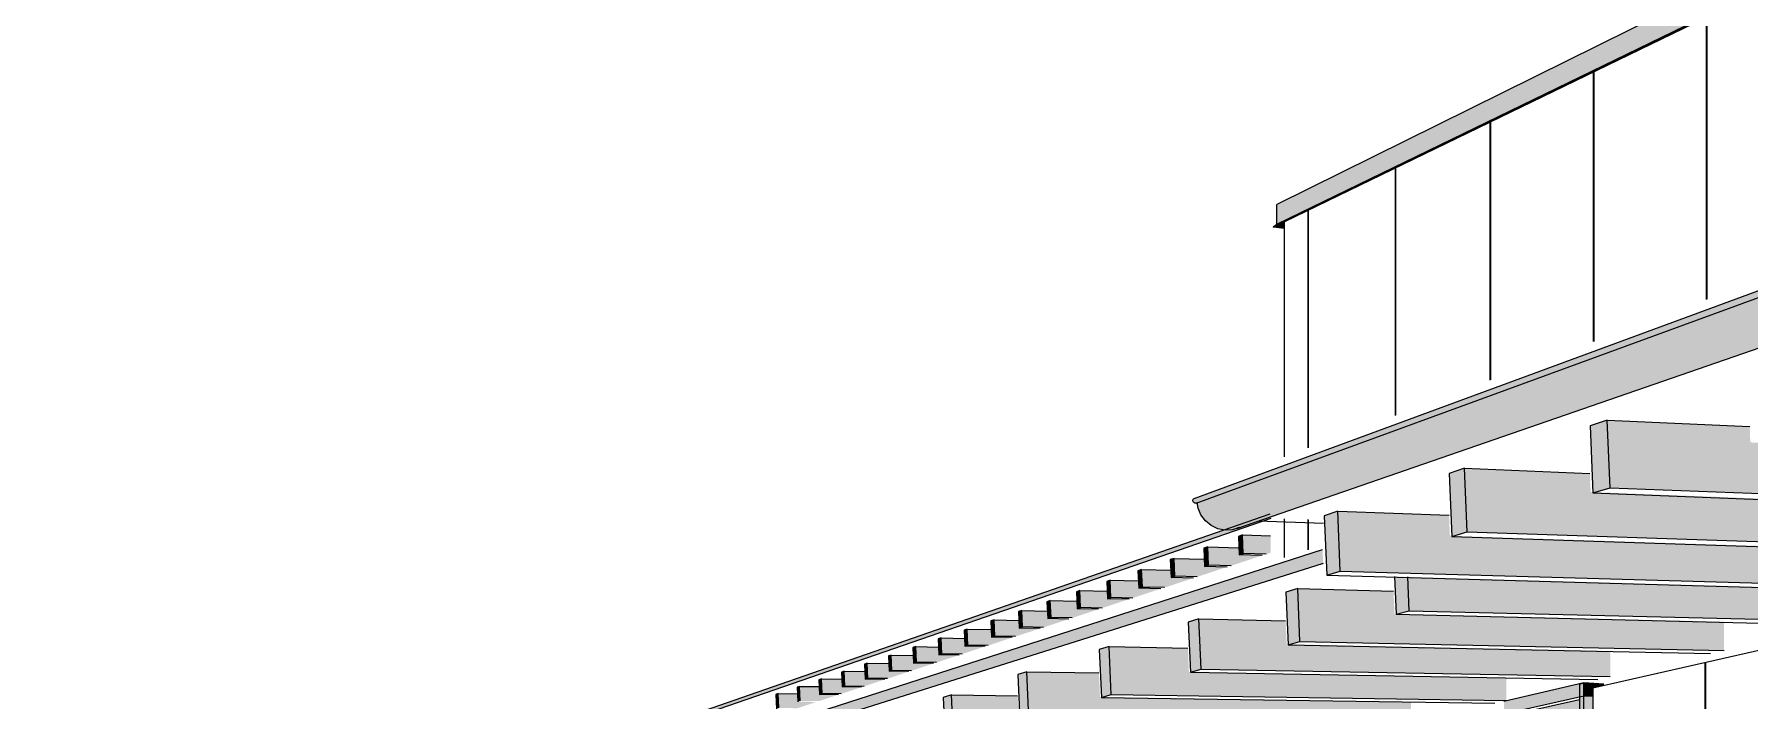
# Model space of a CAD drawing. Header units: inches. Extents: x -2804 to 58974, y -36095 to 66.
# Drawn here: x -2804.3285 to -2803.9569, y 60.1152 to 60.2596 of the extents above; entities that cross this region are included whole.
import ezdxf

# ---------------------------------------------------------------- set-up
doc = ezdxf.new("R2010")
doc.units = ezdxf.units.IN
doc.header["$MEASUREMENT"] = 0
for name, color, linetype, lineweight in [('A-GLAZ-CURT', 52, 'Continuous', 9), ('A-GLAZ-CWMG', 51, 'Continuous', 9), ('A-ROOF', 132, 'Continuous', 13), ('A-ROOF-OTLN', 132, 'Continuous', 9), ('A-WALL', 113, 'Continuous', 13), ('A-WALL-PATT', 111, 'Continuous', 13), ('L-SITE-WALL', 31, 'Continuous', 13), ('S-BEAM', 12, 'Continuous', 9)]:
    doc.layers.add(name, color=color, linetype=linetype, lineweight=lineweight)

# ---------------------------------------------------------------- blocks, each defined once
blk = doc.blocks.new('FP_26-Entrance - Xcel')
at = {"layer": 'A-WALL-PATT', "lineweight": 9}
for p, q in [((-2803.96621, 60.20214), (-2803.96621, 60.26334)), ((-2803.96608, 60.20219), (-2803.96608, 60.2634)), ((-2803.99072, 60.19301), (-2803.99072, 60.25144)), ((-2803.9906, 60.19305), (-2803.9906, 60.2515)), ((-2804.01311, 60.18467), (-2804.01311, 60.24058)), ((-2804.01299, 60.18471), (-2804.01299, 60.24063)), ((-2804.03364, 60.17701), (-2804.03364, 60.23061)), ((-2804.03354, 60.17705), (-2804.03354, 60.23066)), ((-2804.05254, 60.16997), (-2804.05254, 60.22144)), ((-2804.05244, 60.17001), (-2804.05244, 60.22148)), ((-2804.05254, 60.1479), (-2804.05254, 60.15442)), ((-2804.05244, 60.14793), (-2804.05244, 60.15441))]:
    blk.add_line(p, q, dxfattribs=at)
blk = doc.blocks.new('FP_27-Entrance - Xcel')
at = {"layer": 'A-WALL-PATT', "lineweight": 9}
for p, q in [((-2803.93969, 59.98357), (-2803.93969, 60.12955)), ((-2803.93955, 60.05734), (-2803.93955, 60.12958)), ((-2803.96654, 60.05462), (-2803.96654, 60.12344)), ((-2803.96641, 59.98434), (-2803.96641, 60.12347)), ((-2803.9119, 60.06012), (-2803.93955, 60.05734)), ((-2803.9119, 60.05972), (-2803.93955, 60.05696)), ((-2803.93955, 59.90979), (-2803.93955, 60.05696)), ((-2803.96654, 60.05462), (-2803.99085, 60.05217)), ((-2803.96654, 60.05425), (-2803.99085, 60.05182)), ((-2803.96654, 59.91407), (-2803.96654, 60.05425)), ((-2803.93969, 59.98357), (-2803.96641, 59.98434)), ((-2803.96641, 59.98397), (-2803.93969, 59.98319)), ((-2803.96641, 59.91368), (-2803.96641, 59.98397)), ((-2803.93969, 59.90943), (-2803.93969, 59.98319)), ((-2803.99085, 59.91792), (-2803.96654, 59.91407)), ((-2803.99085, 59.91757), (-2803.96654, 59.9137)), ((-2803.96654, 59.91261), (-2803.96654, 59.9137)), ((-2803.96641, 59.91259), (-2803.96641, 59.91368)), ((-2803.93969, 59.90828), (-2803.93969, 59.90943)), ((-2803.93955, 59.90979), (-2803.9119, 59.90541)), ((-2803.9119, 59.90501), (-2803.93955, 59.90941)), ((-2803.93955, 59.90826), (-2803.93955, 59.90941))]:
    blk.add_line(p, q, dxfattribs=at)

msp = doc.modelspace()

# ---------------------------------------------------------------- hatches: boundary and pattern name
at = {"layer": 'A-GLAZ-CURT', "transparency": 33554458}
msp.add_hatch(color=256, dxfattribs=at).paths.add_polyline_path([(-2804.00732, 60.05142), (-2803.99377, 60.05281), (-2803.99377, 60.11534), (-2804.00732, 60.11231), (-2804.00732, 60.05293)], flags=0)
at = {"layer": 'A-GLAZ-CWMG', "lineweight": 5}
for points in [[(-2804.01011, 60.11234), (-2803.99278, 60.11624), (-2803.99278, 60.11903), (-2804.01011, 60.11503), (-2804.01011, 60.11306)], [(-2803.99374, 60.05141), (-2803.99278, 60.05151), (-2803.99278, 60.11903), (-2803.99374, 60.1188), (-2803.99374, 60.0539)], [(-2803.99086, 60.05146), (-2803.99086, 60.1179), (-2803.98849, 60.11846), (-2803.98849, 60.11877), (-2803.99278, 60.11903), (-2803.99278, 60.05151)], [(-2803.99374, 60.0528), (-2803.99278, 60.0529), (-2803.99278, 60.11624), (-2803.99374, 60.11602), (-2803.99374, 60.0539)], [(-2803.99086, 60.05285), (-2803.99086, 60.11613), (-2803.99278, 60.11624), (-2803.99278, 60.0529)]]:
    msp.add_hatch(color=256, dxfattribs=at).paths.add_polyline_path(points, flags=0)
at = {"layer": 'A-GLAZ-CWMG'}
msp.add_hatch(color=256, dxfattribs=at).paths.add_polyline_path([(-2803.99086, 60.11613), (-2803.99086, 60.1179), (-2803.98849, 60.11846), (-2803.98849, 60.11877), (-2803.99278, 60.11903), (-2803.99278, 60.11624), (-2803.99161, 60.11617)], flags=0)
at = {"layer": 'A-ROOF', "lineweight": 5}
h = msp.add_hatch(color=256, dxfattribs=at)
h.paths.add_polyline_path([(-2804.23003, 60.09618), (-2804.06062, 60.15464), (-2804.06062, 60.15566), (-2804.06078, 60.15567), (-2804.23003, 60.09686)], flags=0)
h.paths.add_polyline_path([(-2803.39668, 60.38373), (-2803.13172, 60.47516), (-2803.13172, 60.47852), (-2803.40097, 60.38495)], flags=0)
msp.add_hatch(color=256, dxfattribs=at).paths.add_polyline_path([(-2804.32849, 60.05684), (-2804.04928, 60.14488), (-2804.04941, 60.14796), (-2804.32849, 60.05807)], flags=0)
at = {"layer": 'A-ROOF-OTLN', "lineweight": 5}
for points in [[(-2804.07691, 60.15799), (-2804.07678, 60.15802), (-2803.8086, 60.25615), (-2803.80879, 60.25618), (-2803.80898, 60.25625), (-2803.80915, 60.25638), (-2803.80929, 60.25654), (-2803.80939, 60.25674), (-2803.80945, 60.25695), (-2803.80946, 60.25717), (-2803.80942, 60.25737), (-2803.80934, 60.25755), (-2803.80921, 60.2577), (-2803.80906, 60.25779), (-2804.07735, 60.15892), (-2804.07749, 60.15872), (-2804.07751, 60.15846), (-2804.0774, 60.15821), (-2804.07718, 60.15804), (-2804.07705, 60.158)], [(-2804.0705, 60.15212), (-2804.06894, 60.1522), (-2804.06748, 60.15268), (-2803.79532, 60.24685), (-2803.79737, 60.24618), (-2803.79957, 60.24616), (-2803.80177, 60.24678), (-2803.80383, 60.24802), (-2803.8056, 60.24979), (-2803.807, 60.25206), (-2803.80782, 60.25439), (-2803.80813, 60.25691), (-2803.80908, 60.25653), (-2803.8088, 60.25636), (-2803.80853, 60.25635), (-2803.80836, 60.25641), (-2803.80828, 60.25626), (-2803.80869, 60.25609), (-2804.07652, 60.15811), (-2804.07636, 60.15693), (-2804.07575, 60.15546), (-2804.07479, 60.15416), (-2804.07353, 60.15313), (-2804.07207, 60.15243)]]:
    msp.add_hatch(color=256, dxfattribs=at).paths.add_polyline_path(points, flags=0)
at = {"layer": 'A-WALL', "lineweight": 5}
for points in [[(-2804.0593, 60.21846), (-2803.61993, 60.43201), (-2803.61993, 60.44041), (-2804.0593, 60.22271)], [(-2804.0601, 60.21783), (-2803.62089, 60.43106), (-2803.61993, 60.43201), (-2804.0593, 60.21846)], [(-2804.06003, 60.21778), (-2803.62081, 60.43093), (-2803.62089, 60.43106), (-2804.0601, 60.21783)], [(-2804.0577, 60.21827), (-2804.0577, 60.21894), (-2804.0588, 60.21839)], [(-2804.0577, 60.21753), (-2804.0577, 60.21827), (-2804.0588, 60.21839), (-2804.06003, 60.21778), (-2804.05823, 60.21759)]]:
    msp.add_hatch(color=256, dxfattribs=at).paths.add_polyline_path(points, flags=0)
at = {"layer": 'S-BEAM', "lineweight": 5}
for points in [[(-2803.99086, 60.16019), (-2803.98714, 60.16134), (-2803.98774, 60.17599), (-2803.99146, 60.17473), (-2803.99131, 60.17117)], [(-2803.83511, 60.15547), (-2803.83511, 60.16577), (-2803.95675, 60.17115), (-2803.95688, 60.17457), (-2803.98774, 60.17599), (-2803.98714, 60.16134), (-2803.83546, 60.15549)], [(-2804.02139, 60.15075), (-2804.01809, 60.15177), (-2804.01866, 60.16554), (-2804.02196, 60.16443), (-2804.02167, 60.15752)], [(-2803.8722, 60.14691), (-2803.8722, 60.15586), (-2803.99133, 60.16039), (-2803.9915, 60.16445), (-2804.01866, 60.16554), (-2804.01809, 60.15177), (-2803.87714, 60.14708)], [(-2804.04851, 60.14236), (-2804.04558, 60.14327), (-2804.04612, 60.15626), (-2804.04906, 60.15527), (-2804.04858, 60.14382)], [(-2803.90542, 60.13925), (-2803.90542, 60.1471), (-2804.02183, 60.15092), (-2804.02202, 60.15542), (-2804.04612, 60.15626), (-2804.04558, 60.14327), (-2803.91018, 60.13938)], [(-2804.06922, 60.14442), (-2804.06254, 60.14665), (-2804.06751, 60.1468), (-2804.06757, 60.14831), (-2804.07429, 60.14852), (-2804.07413, 60.14457)], [(-2804.06162, 60.14692), (-2804.06067, 60.14724), (-2804.06067, 60.1509), (-2804.06677, 60.15109), (-2804.0666, 60.14707)], [(-2804.07656, 60.14201), (-2804.07011, 60.14416), (-2804.07501, 60.1443), (-2804.07508, 60.14584), (-2804.08157, 60.14603), (-2804.08141, 60.14215), (-2804.07797, 60.14205)], [(-2804.09054, 60.13742), (-2804.0845, 60.13943), (-2804.08927, 60.13955), (-2804.08934, 60.14113), (-2804.09542, 60.1413), (-2804.09526, 60.13754)], [(-2804.08366, 60.13968), (-2804.07742, 60.14175), (-2804.08226, 60.14189), (-2804.08233, 60.14345), (-2804.08861, 60.14363), (-2804.08844, 60.1398)], [(-2804.03348, 60.1339), (-2804.03066, 60.13469), (-2804.03097, 60.14199), (-2804.03382, 60.14209), (-2804.03361, 60.13706)], [(-2803.93535, 60.13234), (-2803.93535, 60.13929), (-2804.03097, 60.14199), (-2804.03066, 60.13469), (-2803.93774, 60.1324)], [(-2804.10364, 60.13312), (-2804.09797, 60.135), (-2804.10263, 60.13511), (-2804.1027, 60.13672), (-2804.10839, 60.13686), (-2804.10824, 60.13322)], [(-2804.09719, 60.13523), (-2804.09134, 60.13718), (-2804.09606, 60.1373), (-2804.09613, 60.13889), (-2804.10201, 60.13904), (-2804.10185, 60.13535), (-2804.10092, 60.13532)], [(-2804.05686, 60.12731), (-2804.05431, 60.12803), (-2804.0548, 60.1395), (-2804.05734, 60.13872), (-2804.05698, 60.13023)], [(-2803.96244, 60.12608), (-2803.96244, 60.13228), (-2804.03383, 60.13401), (-2804.03404, 60.13895), (-2804.0548, 60.1395), (-2804.05431, 60.12803), (-2803.96502, 60.12614)], [(-2804.10988, 60.13106), (-2804.10439, 60.13289), (-2804.10899, 60.13299), (-2804.10906, 60.13462), (-2804.11458, 60.13475), (-2804.11443, 60.13116), (-2804.11242, 60.13112)], [(-2804.12182, 60.12714), (-2804.11665, 60.12886), (-2804.12114, 60.12895), (-2804.12121, 60.13059), (-2804.1264, 60.13071), (-2804.12625, 60.12723), (-2804.12391, 60.12718)], [(-2804.11594, 60.12907), (-2804.11062, 60.13084), (-2804.11516, 60.13094), (-2804.11523, 60.13257), (-2804.12058, 60.1327), (-2804.12043, 60.12917)], [(-2804.07804, 60.12134), (-2804.07573, 60.122), (-2804.0762, 60.13293), (-2804.07851, 60.13222), (-2804.07813, 60.12337)], [(-2803.9871, 60.1204), (-2803.9871, 60.12595), (-2804.05719, 60.12741), (-2804.05741, 60.13249), (-2804.0762, 60.13293), (-2804.07573, 60.122), (-2803.98911, 60.12043)], [(-2804.13306, 60.12345), (-2804.12819, 60.12507), (-2804.13256, 60.12515), (-2804.13264, 60.12681), (-2804.13753, 60.1269), (-2804.13738, 60.12353)], [(-2804.12752, 60.12527), (-2804.12251, 60.12693), (-2804.12694, 60.12702), (-2804.12701, 60.12867), (-2804.13205, 60.12878), (-2804.1319, 60.12535)], [(-2804.09733, 60.11591), (-2804.09522, 60.11651), (-2804.09567, 60.12694), (-2804.09778, 60.1263), (-2804.09736, 60.1165)], [(-2804.00962, 60.1152), (-2804.00962, 60.12021), (-2804.07836, 60.12143), (-2804.07858, 60.1266), (-2804.09567, 60.12694), (-2804.09522, 60.11651), (-2804.01016, 60.11521)], [(-2804.14366, 60.11996), (-2804.13907, 60.12149), (-2804.14334, 60.12156), (-2804.14341, 60.12323), (-2804.14803, 60.12331), (-2804.14789, 60.12003), (-2804.1469, 60.12002)], [(-2804.13843, 60.12168), (-2804.13371, 60.12325), (-2804.13803, 60.12333), (-2804.1381, 60.12499), (-2804.14286, 60.12508), (-2804.14271, 60.12176)], [(-2804.15849, 60.11509), (-2804.15427, 60.11649), (-2804.15839, 60.11656), (-2804.15847, 60.11823), (-2804.16271, 60.11829), (-2804.16257, 60.11515), (-2804.15853, 60.11509)], [(-2804.15368, 60.11667), (-2804.14935, 60.11811), (-2804.15351, 60.11818), (-2804.15359, 60.11985), (-2804.15795, 60.11992), (-2804.15781, 60.11673)], [(-2804.14874, 60.11829), (-2804.14428, 60.11978), (-2804.1485, 60.11985), (-2804.14857, 60.12152), (-2804.15306, 60.12159), (-2804.15292, 60.11836)], [(-2804.11496, 60.11094), (-2804.11303, 60.11149), (-2804.11347, 60.12147), (-2804.1154, 60.12088), (-2804.11506, 60.11309)], [(-2804.03028, 60.11043), (-2804.03028, 60.11497), (-2804.09763, 60.11598), (-2804.09785, 60.1212), (-2804.11347, 60.12147), (-2804.11303, 60.11149), (-2804.03261, 60.11046)], [(-2804.16317, 60.11355), (-2804.15906, 60.11492), (-2804.16314, 60.11498), (-2804.16321, 60.11665), (-2804.16734, 60.11671), (-2804.16721, 60.11361), (-2804.16328, 60.11355)], [(-2804.13115, 60.10638), (-2804.12937, 60.10688), (-2804.12979, 60.11646), (-2804.13157, 60.11591), (-2804.13122, 60.10793)], [(-2804.04929, 60.10604), (-2804.04929, 60.11018), (-2804.11525, 60.11101), (-2804.11547, 60.11624), (-2804.12979, 60.11646), (-2804.12937, 60.10688), (-2804.05155, 60.10606)]]:
    msp.add_hatch(color=256, dxfattribs=at).paths.add_polyline_path(points, flags=0)
at = {"layer": 'S-BEAM'}
for points in [[(-2804.07497, 60.14429), (-2804.07413, 60.14457), (-2804.07429, 60.14852), (-2804.07514, 60.14823), (-2804.07502, 60.14557)], [(-2804.06747, 60.14678), (-2804.0666, 60.14707), (-2804.06677, 60.15109), (-2804.06764, 60.15079)], [(-2804.08222, 60.14187), (-2804.08141, 60.14215), (-2804.08157, 60.14603), (-2804.08239, 60.14575)], [(-2804.09602, 60.13729), (-2804.09526, 60.13754), (-2804.09542, 60.1413), (-2804.09618, 60.14104)], [(-2804.08923, 60.13954), (-2804.08844, 60.1398), (-2804.08861, 60.14363), (-2804.0894, 60.14336)], [(-2804.10895, 60.13298), (-2804.10824, 60.13322), (-2804.10839, 60.13686), (-2804.10911, 60.13662)], [(-2804.10259, 60.1351), (-2804.10185, 60.13535), (-2804.10201, 60.13904), (-2804.10275, 60.13879)], [(-2804.11512, 60.13093), (-2804.11443, 60.13116), (-2804.11458, 60.13475), (-2804.11527, 60.13451), (-2804.11515, 60.1316)], [(-2804.1269, 60.12701), (-2804.12625, 60.12723), (-2804.1264, 60.13071), (-2804.12705, 60.13048)], [(-2804.1211, 60.12894), (-2804.12043, 60.12917), (-2804.12058, 60.1327), (-2804.12125, 60.13247), (-2804.12122, 60.13161)], [(-2804.138, 60.12332), (-2804.13738, 60.12353), (-2804.13753, 60.1269), (-2804.13814, 60.12669)], [(-2804.13253, 60.12514), (-2804.1319, 60.12535), (-2804.13205, 60.12878), (-2804.13268, 60.12856)], [(-2804.14847, 60.11984), (-2804.14789, 60.12003), (-2804.14803, 60.12331), (-2804.14861, 60.12311)], [(-2804.14331, 60.12156), (-2804.14271, 60.12176), (-2804.14286, 60.12508), (-2804.14345, 60.12488)], [(-2804.16311, 60.11497), (-2804.16257, 60.11515), (-2804.16271, 60.11829), (-2804.16325, 60.11811), (-2804.16323, 60.11764)], [(-2804.15836, 60.11655), (-2804.15781, 60.11673), (-2804.15795, 60.11992), (-2804.1585, 60.11973), (-2804.15839, 60.11726)], [(-2804.15348, 60.11817), (-2804.15292, 60.11836), (-2804.15306, 60.12159), (-2804.15363, 60.1214)], [(-2804.16773, 60.11343), (-2804.16721, 60.11361), (-2804.16734, 60.11671), (-2804.16786, 60.11653)]]:
    msp.add_hatch(color=256, dxfattribs=at).paths.add_polyline_path(points, flags=0)

# ---------------------------------------------------------------- linework, layer by layer
at = {"layer": 'A-GLAZ-CURT'}
msp.add_line((-2803.99377, 60.11534), (-2804.00732, 60.11231), dxfattribs=at)
at = {"layer": 'A-GLAZ-CWMG'}
for p, q in [((-2803.99278, 60.11903), (-2804.01011, 60.11503)), ((-2803.99374, 60.1188), (-2803.99278, 60.11903)), ((-2803.99374, 60.1188), (-2803.99374, 60.05141)), ((-2803.99278, 60.11903), (-2803.98849, 60.11877)), ((-2803.99278, 60.05151), (-2803.99278, 60.11903)), ((-2803.99278, 60.11903), (-2803.99278, 60.11624)), ((-2803.98849, 60.11877), (-2803.99278, 60.11903)), ((-2804.01011, 60.11234), (-2803.99278, 60.11624)), ((-2803.99374, 60.11602), (-2803.99278, 60.11624)), ((-2803.99374, 60.11602), (-2803.99374, 60.0528)), ((-2803.99278, 60.11624), (-2803.99086, 60.11613)), ((-2803.99278, 60.11624), (-2803.99086, 60.11613)), ((-2803.99278, 60.0529), (-2803.99278, 60.11624))]:
    msp.add_line(p, q, dxfattribs=at)
at = {"layer": 'A-ROOF'}
for p, q in [((-2804.23003, 60.09686), (-2804.06078, 60.15567)), ((-2804.06062, 60.15464), (-2804.23003, 60.09618)), ((-2804.0634, 60.15416), (-2804.0492, 60.15368)), ((-2804.32849, 60.05807), (-2804.04941, 60.14796)), ((-2804.04928, 60.14488), (-2804.32849, 60.05684))]:
    msp.add_line(p, q, dxfattribs=at)
at = {"layer": 'A-ROOF-OTLN'}
for p, q in [((-2804.07721, 60.15899), (-2803.80903, 60.2578)), ((-2804.07676, 60.15802), (-2803.80839, 60.25619)), ((-2803.79611, 60.24649), (-2804.06803, 60.15244))]:
    msp.add_line(p, q, dxfattribs=at)
for points in [[(-2804.07676, 60.15803, 0), (-2804.07678, 60.15802, 0), (-2804.07691, 60.15799, 0), (-2804.07705, 60.158, 0), (-2804.07718, 60.15804, 0), (-2804.0773, 60.15811, 0), (-2804.0774, 60.15821, 0), (-2804.07747, 60.15833, 0), (-2804.07751, 60.15846, 0), (-2804.07752, 60.15859, 0), (-2804.07749, 60.15872, 0), (-2804.07743, 60.15883, 0), (-2804.07735, 60.15892, 0), (-2804.07723, 60.15899, 0), (-2804.07722, 60.159, 0)], [(-2804.06748, 60.15268, 0), (-2804.06894, 60.1522, 0), (-2804.0705, 60.15212, 0), (-2804.07207, 60.15243, 0), (-2804.07353, 60.15313, 0), (-2804.07479, 60.15416, 0), (-2804.07575, 60.15546, 0), (-2804.07636, 60.15693, 0), (-2804.07656, 60.15811, 0)]]:
    msp.add_polyline3d(points, dxfattribs=at)
at = {"layer": 'A-WALL'}
for p, q in [((-2803.61993, 60.44041), (-2804.0593, 60.22271)), ((-2803.62089, 60.43106), (-2804.0601, 60.21783)), ((-2803.62081, 60.43093), (-2804.06003, 60.21778)), ((-2804.0593, 60.21846), (-2803.61993, 60.43201)), ((-2804.0593, 60.21846), (-2804.0593, 60.22271)), ((-2804.0601, 60.21783), (-2804.0593, 60.21846)), ((-2804.06003, 60.21778), (-2804.0601, 60.21783)), ((-2804.0577, 60.21753), (-2804.06003, 60.21778)), ((-2804.0577, 60.21827), (-2804.0588, 60.21839))]:
    msp.add_line(p, q, dxfattribs=at)
at = {"layer": 'L-SITE-WALL'}
for p, q in [((-2804.0577, 60.21893), (-2804.0577, 60.16805)), ((-2804.0577, 60.15462), (-2804.0577, 60.14623)), ((-2803.9119, 60.13588), (-2803.99085, 60.1179)), ((-2803.99085, 60.1179), (-2803.99085, 59.91653))]:
    msp.add_line(p, q, dxfattribs=at)
at = {"layer": 'S-BEAM'}
for p, q in [((-2803.98774, 60.17599), (-2803.99146, 60.17473)), ((-2803.99146, 60.17473), (-2803.99086, 60.16019)), ((-2803.98714, 60.16134), (-2803.98774, 60.17599)), ((-2803.98774, 60.17599), (-2803.95688, 60.17457)), ((-2804.01866, 60.16554), (-2804.02196, 60.16443)), ((-2804.02196, 60.16443), (-2804.02139, 60.15075)), ((-2804.01809, 60.15177), (-2804.01866, 60.16554)), ((-2804.01866, 60.16554), (-2803.9915, 60.16445)), ((-2803.99086, 60.16019), (-2803.98714, 60.16134)), ((-2803.99086, 60.16019), (-2803.83955, 60.15445)), ((-2803.98714, 60.16134), (-2803.83511, 60.15547)), ((-2804.04612, 60.15626), (-2804.04906, 60.15527)), ((-2804.04558, 60.14327), (-2804.04612, 60.15626)), ((-2804.04612, 60.15626), (-2804.02202, 60.15542)), ((-2804.04906, 60.15527), (-2804.04851, 60.14236)), ((-2804.02139, 60.15075), (-2804.01809, 60.15177)), ((-2804.01809, 60.15177), (-2803.8722, 60.14691)), ((-2804.07429, 60.14852), (-2804.07514, 60.14823)), ((-2804.07514, 60.14823), (-2804.07497, 60.14429)), ((-2804.07413, 60.14457), (-2804.07429, 60.14852)), ((-2804.07429, 60.14852), (-2804.06757, 60.14831)), ((-2804.06677, 60.15109), (-2804.06764, 60.15079)), ((-2804.06764, 60.15079), (-2804.06747, 60.14678)), ((-2804.0666, 60.14707), (-2804.06677, 60.15109)), ((-2804.06677, 60.15109), (-2804.06067, 60.1509)), ((-2804.02139, 60.15075), (-2803.87617, 60.146)), ((-2804.08157, 60.14603), (-2804.08239, 60.14575)), ((-2804.08239, 60.14575), (-2804.08222, 60.14187)), ((-2804.08141, 60.14215), (-2804.08157, 60.14603)), ((-2804.08157, 60.14603), (-2804.07508, 60.14584)), ((-2804.07497, 60.14429), (-2804.07413, 60.14457)), ((-2804.07007, 60.14415), (-2804.07497, 60.14429)), ((-2804.06922, 60.14442), (-2804.07413, 60.14457)), ((-2804.06747, 60.14678), (-2804.0666, 60.14707)), ((-2804.0625, 60.14663), (-2804.06747, 60.14678)), ((-2804.06162, 60.14692), (-2804.0666, 60.14707)), ((-2804.09542, 60.1413), (-2804.09618, 60.14104)), ((-2804.09618, 60.14104), (-2804.09602, 60.13729)), ((-2804.09526, 60.13754), (-2804.09542, 60.1413)), ((-2804.09542, 60.1413), (-2804.08934, 60.14113)), ((-2804.08861, 60.14363), (-2804.0894, 60.14336)), ((-2804.0894, 60.14336), (-2804.08923, 60.13954)), ((-2804.08844, 60.1398), (-2804.08861, 60.14363)), ((-2804.08861, 60.14363), (-2804.08233, 60.14345)), ((-2804.08222, 60.14187), (-2804.08141, 60.14215)), ((-2804.07738, 60.14174), (-2804.08222, 60.14187)), ((-2804.07656, 60.14201), (-2804.08141, 60.14215)), ((-2804.04851, 60.14236), (-2804.04558, 60.14327)), ((-2804.04851, 60.14236), (-2803.90899, 60.13842)), ((-2804.04558, 60.14327), (-2803.90542, 60.13925)), ((-2804.03382, 60.14209), (-2804.03348, 60.1339)), ((-2804.03066, 60.13469), (-2804.03097, 60.14199)), ((-2804.10839, 60.13686), (-2804.10911, 60.13662)), ((-2804.10824, 60.13322), (-2804.10839, 60.13686)), ((-2804.10839, 60.13686), (-2804.1027, 60.13672)), ((-2804.10201, 60.13904), (-2804.10275, 60.13879)), ((-2804.10275, 60.13879), (-2804.10259, 60.1351)), ((-2804.10185, 60.13535), (-2804.10201, 60.13904)), ((-2804.10201, 60.13904), (-2804.09613, 60.13889)), ((-2804.09602, 60.13729), (-2804.09526, 60.13754)), ((-2804.0913, 60.13717), (-2804.09602, 60.13729)), ((-2804.09054, 60.13742), (-2804.09526, 60.13754)), ((-2804.08923, 60.13954), (-2804.08844, 60.1398)), ((-2804.08446, 60.13942), (-2804.08923, 60.13954)), ((-2804.08366, 60.13968), (-2804.08844, 60.1398)), ((-2804.0548, 60.1395), (-2804.05734, 60.13872)), ((-2804.05734, 60.13872), (-2804.05686, 60.12731)), ((-2804.05431, 60.12803), (-2804.0548, 60.1395)), ((-2804.0548, 60.1395), (-2804.03404, 60.13895)), ((-2804.11458, 60.13475), (-2804.11527, 60.13451)), ((-2804.11527, 60.13451), (-2804.11512, 60.13093)), ((-2804.11443, 60.13116), (-2804.11458, 60.13475)), ((-2804.11458, 60.13475), (-2804.10906, 60.13462)), ((-2804.10911, 60.13662), (-2804.10895, 60.13298)), ((-2804.10895, 60.13298), (-2804.10824, 60.13322)), ((-2804.10364, 60.13312), (-2804.10824, 60.13322)), ((-2804.10259, 60.1351), (-2804.10185, 60.13535)), ((-2804.09793, 60.13499), (-2804.10259, 60.1351)), ((-2804.09719, 60.13523), (-2804.10185, 60.13535)), ((-2804.03348, 60.1339), (-2804.03066, 60.13469)), ((-2804.03348, 60.1339), (-2803.93857, 60.13159)), ((-2804.03066, 60.13469), (-2803.93535, 60.13234)), ((-2804.1264, 60.13071), (-2804.12705, 60.13048)), ((-2804.12705, 60.13048), (-2804.1269, 60.12701)), ((-2804.12625, 60.12723), (-2804.1264, 60.13071)), ((-2804.1264, 60.13071), (-2804.12121, 60.13059)), ((-2804.12058, 60.1327), (-2804.12125, 60.13247)), ((-2804.12125, 60.13247), (-2804.1211, 60.12894)), ((-2804.12043, 60.12917), (-2804.12058, 60.1327)), ((-2804.12058, 60.1327), (-2804.11523, 60.13257)), ((-2804.11512, 60.13093), (-2804.11443, 60.13116)), ((-2804.11058, 60.13083), (-2804.11512, 60.13093)), ((-2804.10988, 60.13106), (-2804.11443, 60.13116)), ((-2804.10436, 60.13288), (-2804.10895, 60.13298)), ((-2804.0762, 60.13293), (-2804.07851, 60.13222)), ((-2804.07851, 60.13222), (-2804.07804, 60.12134)), ((-2804.07573, 60.122), (-2804.0762, 60.13293)), ((-2804.0762, 60.13293), (-2804.05741, 60.13249)), ((-2804.13753, 60.1269), (-2804.13814, 60.12669)), ((-2804.13814, 60.12669), (-2804.138, 60.12332)), ((-2804.13738, 60.12353), (-2804.13753, 60.1269)), ((-2804.13753, 60.1269), (-2804.13264, 60.12681)), ((-2804.13205, 60.12878), (-2804.13268, 60.12856)), ((-2804.13268, 60.12856), (-2804.13253, 60.12514)), ((-2804.1319, 60.12535), (-2804.13205, 60.12878)), ((-2804.13205, 60.12878), (-2804.12701, 60.12867)), ((-2804.1269, 60.12701), (-2804.12625, 60.12723)), ((-2804.12247, 60.12693), (-2804.1269, 60.12701)), ((-2804.12182, 60.12714), (-2804.12625, 60.12723)), ((-2804.1211, 60.12894), (-2804.12043, 60.12917)), ((-2804.11662, 60.12885), (-2804.1211, 60.12894)), ((-2804.11594, 60.12907), (-2804.12043, 60.12917)), ((-2804.09567, 60.12694), (-2804.09778, 60.1263)), ((-2804.09778, 60.1263), (-2804.09733, 60.11591)), ((-2804.09522, 60.11651), (-2804.09567, 60.12694)), ((-2804.09567, 60.12694), (-2804.07858, 60.1266)), ((-2804.05686, 60.12731), (-2804.05431, 60.12803)), ((-2804.05686, 60.12731), (-2803.96537, 60.12541)), ((-2804.05431, 60.12803), (-2803.96244, 60.12608)), ((-2804.14803, 60.12331), (-2804.14861, 60.12311)), ((-2804.14861, 60.12311), (-2804.14847, 60.11984)), ((-2804.14789, 60.12003), (-2804.14803, 60.12331)), ((-2804.14803, 60.12331), (-2804.14341, 60.12323)), ((-2804.14286, 60.12508), (-2804.14345, 60.12488)), ((-2804.14345, 60.12488), (-2804.14331, 60.12156)), ((-2804.14271, 60.12176), (-2804.14286, 60.12508)), ((-2804.14286, 60.12508), (-2804.1381, 60.12499)), ((-2804.138, 60.12332), (-2804.13738, 60.12353)), ((-2804.13368, 60.12324), (-2804.138, 60.12332)), ((-2804.13306, 60.12345), (-2804.13738, 60.12353)), ((-2804.13253, 60.12514), (-2804.1319, 60.12535)), ((-2804.12816, 60.12506), (-2804.13253, 60.12514)), ((-2804.12752, 60.12527), (-2804.1319, 60.12535)), ((-2804.07804, 60.12134), (-2804.07573, 60.122)), ((-2804.07573, 60.122), (-2803.9871, 60.1204)), ((-2804.16271, 60.11829), (-2804.16325, 60.11811)), ((-2804.16257, 60.11515), (-2804.16271, 60.11829)), ((-2804.16271, 60.11829), (-2804.15847, 60.11823)), ((-2804.15795, 60.11992), (-2804.1585, 60.11973)), ((-2804.1585, 60.11973), (-2804.15836, 60.11655)), ((-2804.15781, 60.11673), (-2804.15795, 60.11992)), ((-2804.15795, 60.11992), (-2804.15359, 60.11985)), ((-2804.15306, 60.12159), (-2804.15363, 60.1214)), ((-2804.15363, 60.1214), (-2804.15348, 60.11817)), ((-2804.15348, 60.11817), (-2804.15292, 60.11836)), ((-2804.14931, 60.11811), (-2804.15348, 60.11817)), ((-2804.15292, 60.11836), (-2804.15306, 60.12159)), ((-2804.15306, 60.12159), (-2804.14857, 60.12152)), ((-2804.14874, 60.11829), (-2804.15292, 60.11836)), ((-2804.14847, 60.11984), (-2804.14789, 60.12003)), ((-2804.14425, 60.11977), (-2804.14847, 60.11984)), ((-2804.14366, 60.11996), (-2804.14789, 60.12003)), ((-2804.14331, 60.12156), (-2804.14271, 60.12176)), ((-2804.13904, 60.12148), (-2804.14331, 60.12156)), ((-2804.13843, 60.12168), (-2804.14271, 60.12176)), ((-2804.11347, 60.12147), (-2804.1154, 60.12088)), ((-2804.1154, 60.12088), (-2804.11496, 60.11094)), ((-2804.11303, 60.11149), (-2804.11347, 60.12147)), ((-2804.11347, 60.12147), (-2804.09785, 60.1212)), ((-2804.07804, 60.12134), (-2803.98976, 60.11978)), ((-2804.16734, 60.11671), (-2804.16786, 60.11653)), ((-2804.16786, 60.11653), (-2804.16773, 60.11343)), ((-2804.16721, 60.11361), (-2804.16734, 60.11671)), ((-2804.16734, 60.11671), (-2804.16321, 60.11665)), ((-2804.16325, 60.11811), (-2804.16311, 60.11497)), ((-2804.15836, 60.11655), (-2804.15781, 60.11673)), ((-2804.15424, 60.11649), (-2804.15836, 60.11655)), ((-2804.15368, 60.11667), (-2804.15781, 60.11673)), ((-2804.12979, 60.11646), (-2804.13157, 60.11591)), ((-2804.13157, 60.11591), (-2804.13115, 60.10638)), ((-2804.12937, 60.10688), (-2804.12979, 60.11646)), ((-2804.12979, 60.11646), (-2804.11547, 60.11624)), ((-2804.09733, 60.11591), (-2804.09522, 60.11651)), ((-2804.09733, 60.11591), (-2804.01206, 60.11463)), ((-2804.09522, 60.11651), (-2804.00962, 60.1152))]:
    msp.add_line(p, q, dxfattribs=at)

# ---------------------------------------------------------------- block references
at = {"layer": 'L-SITE-WALL', "lineweight": 9}
for name in ['FP_26-Entrance - Xcel', 'FP_27-Entrance - Xcel']:
    msp.add_blockref(name, (0, 0), dxfattribs=at)

doc.saveas('drawing.dxf')
